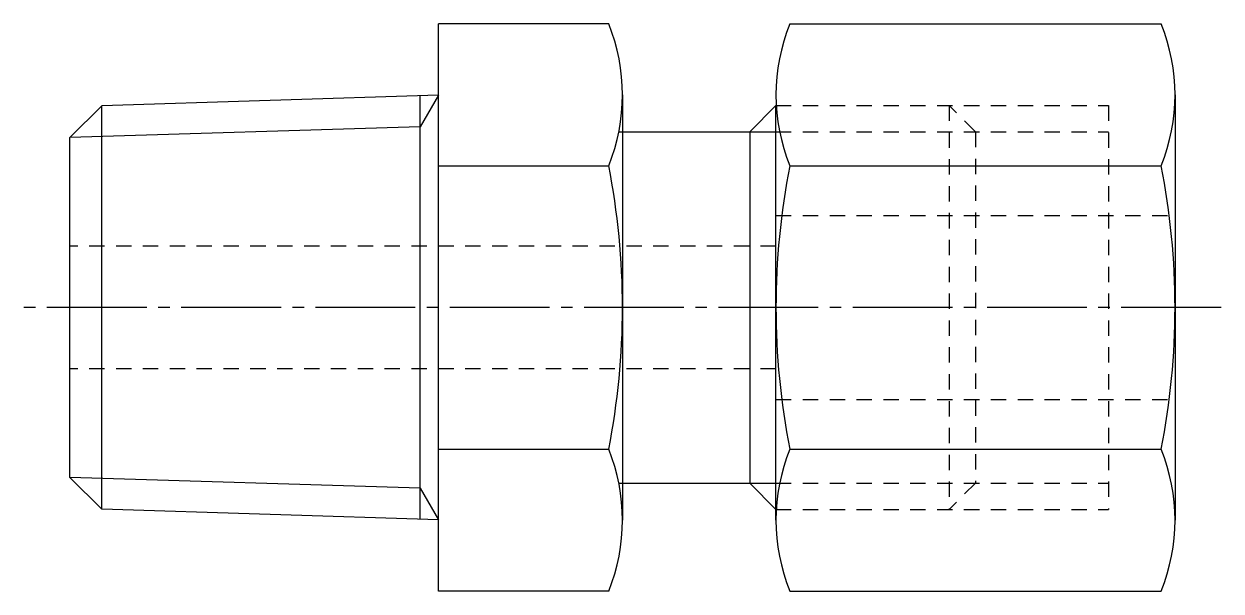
# Model space of a CAD drawing. Extents: x 31.9 to 91.6, y 27.3 to 87.5.
# Drawn here: x 52.58 to 91.58, y 69.05 to 87.53 of the extents above; entities outside this region: 2.
import ezdxf

# ---------------------------------------------------------------- set-up
doc = ezdxf.new("R2010")
doc.units = 0
doc.header["$LTSCALE"] = 0.25
doc.linetypes.add('CENTER', pattern=[17.5, 13, -1.5, 1.5, -1.5])
doc.linetypes.add('DASHED', pattern=[3.5, 2, -1.5])
doc.layers.get('0').update_dxf_attribs({"linetype": 'CONTINUOUS'})
doc.layers.add('CENTER', color=1, linetype='CENTER')
doc.styles.get("Standard").update_dxf_attribs({"font": 'txt.shx'})

msp = doc.modelspace()

# ---------------------------------------------------------------- linework, layer by layer
for p, q in [((66.083, 69.052), (66.083, 87.528)), ((71.634, 87.528), (66.083, 87.528)), ((77.531, 87.528), (89.634, 87.528)), ((66.083, 85.206), (55.121, 84.863)), ((65.491, 71.393), (65.491, 85.187)), ((72.083, 85.218), (72.083, 71.362)), ((90.083, 85.218), (90.083, 78.29)), ((54.083, 83.825), (55.121, 84.863)), ((55.121, 71.717), (55.121, 84.863)), ((76.227, 84.013), (77.083, 84.869)), ((77.083, 78.29), (77.083, 84.869)), ((71.964, 84.013), (76.227, 84.013)), ((76.227, 84.013), (76.227, 72.568)), ((54.083, 72.755), (54.083, 83.825)), ((66.083, 82.909), (71.634, 82.909)), ((77.531, 82.909), (89.634, 82.909)), ((77.083, 71.362), (77.083, 78.29)), ((90.083, 78.29), (90.083, 71.362)), ((66.083, 73.671), (71.634, 73.671)), ((77.531, 73.671), (89.634, 73.671)), ((54.083, 72.755), (55.121, 71.717)), ((71.964, 72.568), (76.227, 72.568)), ((76.227, 72.568), (77.083, 71.712)), ((66.083, 71.374), (55.121, 71.717)), ((71.634, 69.052), (66.083, 69.052)), ((77.531, 69.052), (89.634, 69.052))]:
    msp.add_line(p, q)
at = {"color": 3, "linetype": 'CONTINUOUS'}
for p, q in [((66.083, 85.206), (65.491, 84.181)), ((65.491, 84.181), (54.083, 83.825)), ((76.227, 84.013), (77.083, 84.013)), ((65.491, 72.399), (54.083, 72.755)), ((76.227, 72.568), (77.083, 72.568)), ((65.491, 72.399), (66.083, 71.374))]:
    msp.add_line(p, q, dxfattribs=at)
at = {"color": 3, "linetype": 'DASHED'}
for p, q in [((77.083, 84.869), (87.916, 84.869)), ((82.727, 84.869), (82.727, 71.712)), ((83.583, 84.013), (82.727, 84.869)), ((87.916, 84.869), (87.916, 71.712)), ((77.083, 84.013), (87.916, 84.013)), ((83.583, 84.013), (83.583, 72.568)), ((77.083, 81.29), (90.083, 81.29)), ((77.083, 80.29), (54.083, 80.29)), ((77.083, 76.29), (54.083, 76.29)), ((77.083, 75.29), (90.083, 75.29)), ((77.083, 72.568), (87.916, 72.568)), ((83.583, 72.568), (82.727, 71.712)), ((77.083, 71.712), (87.916, 71.712))]:
    msp.add_line(p, q, dxfattribs=at)
for centre, radius, start, end in [((65.915, 85.218), 6.168, 338.0126, 21.9874), ((83.251, 85.218), 6.168, 158.0126, 201.9874), ((83.915, 85.218), 6.168, 338.0126, 21.9874), ((48.083, 78.29), 24, 348.9042, 11.0958), ((101.083, 78.29), 24, 168.9042, 191.0958), ((66.083, 78.29), 24, 348.9042, 11.0958), ((65.915, 71.362), 6.168, 338.0126, 21.9874), ((83.251, 71.362), 6.168, 158.0126, 201.9874), ((83.915, 71.362), 6.168, 338.0126, 21.9874)]:
    msp.add_arc(centre, radius, start, end)
at = {"layer": 'CENTER'}
msp.add_line((91.583, 78.29), (52.583, 78.29), dxfattribs=at)

# ---------------------------------------------------------------- texts
for s, p in [('DKPT6 - 2', (31.523, 34.811)), ('DKPT62', (31.523, 27.311))]:
    msp.add_text(s, height=2).set_placement(p)

doc.saveas('drawing.dxf')
